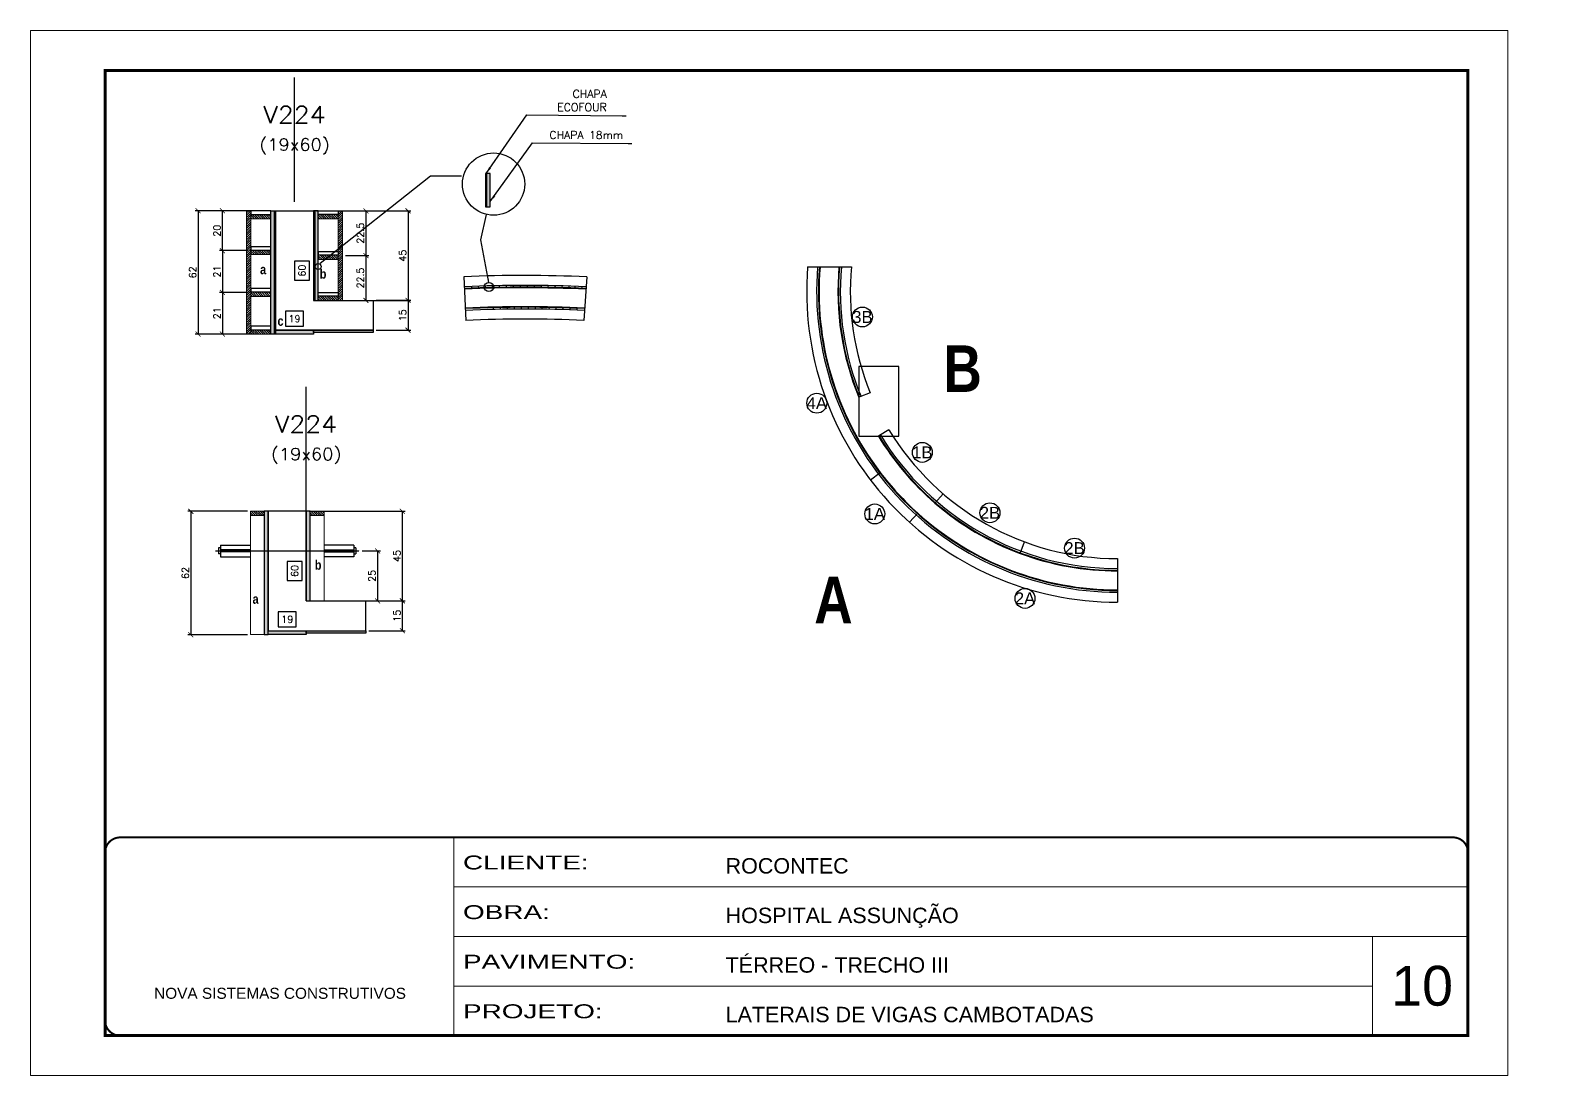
# Model space of a CAD drawing. Extents: x 2582 to 128055, y -26396 to 2611.
# Drawn here: x 4180 to 5715, y -1127 to -77 of the extents above; entities that cross this region are included whole.
import ezdxf
from ezdxf.enums import TextEntityAlignment as Align

# ---------------------------------------------------------------- set-up
doc = ezdxf.new("R2010")
doc.units = 0
doc.header["$PDMODE"] = 35
for name, pattern in [('CONTINUO', [0]), ('DASHED', [0.75, 0.5, -0.25]), ('HIDDEN', [0.375, 0.25, -0.125])]:
    doc.linetypes.add(name, pattern=pattern)
for name, color, linetype in [('220', 4, 'Continuous'), ('COTA', 241, 'Continuous'), ('Cota Seção (2x)', 4, 'Continuous'), ('detalhes', 4, 'Continuous'), ('Painéis', 200, 'Continuous'), ('Romaneio', 10, 'Continuous'), ('TENSOR', 3, 'Continuous'), ('Texto de Titulo', 7, 'Continuous'), ('Texto Qtd Sarr', 242, 'Continuous')]:
    doc.layers.add(name, color=color, linetype=linetype)
for name, color, linetype, lineweight in [('CARIMBO', 255, 'Continuous', 9), ('CONCRETO', 251, 'Continuous', 25), ('Folhas', 255, 'Continuous', 9), ('Hachura', 251, 'Continuous', 9), ('Madeira', 126, 'Continuous', 18), ('SARRAFO DE PRESSAO', 251, 'DASHED', 9), ('Texto Seção', 7, 'Continuous', 15)]:
    doc.layers.add(name, color=color, linetype=linetype, lineweight=lineweight)
doc.styles.add('ARIAL', font='arial.ttf')
doc.styles.add('COTA TECNICA', font='techl___.ttf', dxfattribs={"height": 10})
doc.styles.add('Romans', font='romans.shx')
doc.styles.add('TECNICA', font='techb___.ttf', dxfattribs={"height": 10})
doc.styles.add('Tecnologia', font='')
doc.styles.get('Tecnologia').set_extended_font_data('Forgotten Futurist')
doc.dimstyles.new('Cota Seção (2x)', dxfattribs={"dimtxt": 7, "dimasz": 5, "dimexe": 3, "dimexo": 3, "dimgap": 2, "dimtad": 3, "dimdec": 1, "dimlfac": 0.5, "dimzin": 12, "dimdsep": 46, "dimtxsty": 'Romans', "dimblk": 'ARCHTICK', "dimcen": 0, "dimclrd": 4, "dimclre": 4, "dimclrt": 1, "dimadec": 1, "dimazin": 3, "dimtfac": 1, "dimtdec": 1, "dimtmove": 0, "dimatfit": 3, "dimldrblk": 'OBLIQUE', "dimfxl": 1, "dimtolj": 1, "dimtzin": 12, "dimarcsym": 0})
doc.dimstyles.new('Cota Seção interna', dxfattribs={"dimtxt": 7, "dimasz": 6, "dimexe": 0.18, "dimexo": 2, "dimgap": -4, "dimtad": 3, "dimdec": 1, "dimlfac": 0.5, "dimzin": 12, "dimdsep": 46, "dimtxsty": 'Romans', "dimblk": 'ARCHTICK', "dimcen": 0.09, "dimse1": 1, "dimse2": 1, "dimsd1": 1, "dimsd2": 1, "dimclrd": 180, "dimclre": 5, "dimclrt": 1, "dimadec": 0, "dimazin": 3, "dimtfac": 1, "dimtdec": 1, "dimtofl": 0, "dimtmove": 0, "dimatfit": 3, "dimldrblk": 'ARCHTICK', "dimfxl": 1, "dimtolj": 1, "dimtzin": 0, "dimarcsym": 0})
doc.dimstyles.new('PAINEL', dxfattribs={"dimtxt": 10, "dimasz": 3, "dimexe": 3, "dimexo": 3, "dimgap": 3, "dimtad": 1, "dimdec": 1, "dimzin": 12, "dimdsep": 46, "dimtxsty": 'COTA TECNICA', "dimblk1": 'OBLIQUE', "dimblk2": 'OBLIQUE', "dimsah": 1, "dimcen": 0.9, "dimclrd": 4, "dimclre": 4, "dimclrt": 240, "dimadec": 1, "dimazin": 3, "dimtfac": 1, "dimtdec": 1, "dimtmove": 0, "dimatfit": 3, "dimfxl": 1, "dimtolj": 1, "dimtzin": 12, "dimarcsym": 0})

# ---------------------------------------------------------------- blocks, each defined once
blk = doc.blocks.new('9999999999')
at = {"color": 30, "linetype": 'CONTINUO'}
for p, q in [((98564.6, 34230.2), (98564.6, 34429.4)), ((98564.6, 34379.6), (99584, 34379.6)), ((98564.6, 34329.8), (99488, 34329.8)), ((99584, 34329.8), (99488, 34329.8)), ((99488, 34329.8), (99488, 34230.2)), ((98564.6, 34280), (99488, 34280))]:
    blk.add_line(p, q, dxfattribs=at)
at = {"color": 30, "linetype": 'CONTINUO', "const_width": 2}
blk.add_lwpolyline([(99584, 34230.2), (99584, 34414.4, 0.414214), (99569, 34429.4), (98229, 34429.4, 0.414214), (98214, 34414.4), (98214, 34245.2, 0.414214), (98229, 34230.2), (99584, 34230.2)], format="xyb", dxfattribs=at)
at = {"layer": 'Folhas'}
blk.add_lwpolyline([(98139, 34190.2), (99624, 34190.2), (99624, 35240.2), (98139, 35240.2)], close=True, dxfattribs=at)
at = {"layer": 'Folhas', "color": 30, "const_width": 3}
blk.add_lwpolyline([(98214, 34230.2), (99584, 34230.2), (99584, 35200.2), (98214, 35200.2)], close=True, dxfattribs=at)
at = {"color": 7, "linetype": 'Continuous', "ltscale": 5, "style": 'ARIAL'}
for s, height, p in [('ROCONTEC', 15.48, (98837.7, 34393.1)), ('HOSPITAL ASSUNÇÃO', 15.483, (98837.7, 34343.3)), ('TÉRREO - TRECHO III', 15.483, (98837.7, 34293.5)), ('NOVA SISTEMAS CONSTRUTIVOS', 11.059, (98263.2, 34267.2)), ('LATERAIS DE VIGAS CAMBOTADAS', 15.483, (98837.7, 34243.7))]:
    blk.add_text(s, height=height, dxfattribs=at).set_placement(p)
at = {"layer": 'Folhas', "color": 7, "style": 'Tecnologia', "width": 1.5}
for s, p in [('CLIENTE:', (98573.7, 34397.2)), ('OBRA:', (98573.7, 34347.3)), ('PAVIMENTO:', (98573.7, 34297.5)), ('PROJETO:', (98573.7, 34247.7))]:
    blk.add_text(s, height=14, dxfattribs=at).set_placement(p)
blk = doc.blocks.new('titulo1')
at = {"layer": 'Defpoints', "color": 252, "linetype": 'HIDDEN', "ltscale": 2}
blk.add_line((0, 0), (0, 125), dxfattribs=at)
at = {"layer": 'Defpoints', "style": 'Romans', "oblique": 15}
blk.add_attdef('FOLHA', text='', height=10, dxfattribs=at).set_placement((0, 15.6), align=Align.MIDDLE_CENTER)
at = {"layer": 'Texto Qtd Sarr', "color": 3, "style": 'Romans', "oblique": 15}
for tag, height, p in [('TITULO', 17, (0, 71.4)), ('SEÇÃO', 12, (0, 41.5))]:
    blk.add_attdef(tag, text='', height=height, dxfattribs=at).set_placement(p, align=Align.MIDDLE_CENTER)
blk = doc.blocks.new('_Oblique')
at = {"color": 0, "linetype": 'ByBlock', "lineweight": -2}
blk.add_line((-0.5, -0.5), (0.5, 0.5), dxfattribs=at)
blk = doc.blocks.new('_ArchTick')
at = {"color": 0, "linetype": 'ByBlock', "const_width": 0.15}
blk.add_lwpolyline([(-0.5, -0.5), (0.5, 0.5)], dxfattribs=at)
blk = doc.blocks.new('*D66')
at = {"layer": 'COTA', "color": 4, "lineweight": -2, "transparency": 16777216}
for p, q in [((4520.2, -650.4), (4556.9, -650.4)), ((4553.9, -680.4), (4553.9, -650.4)), ((4520.2, -680.4), (4556.9, -680.4))]:
    blk.add_line(p, q, dxfattribs=at)
at = {"layer": 'Defpoints', "color": 0, "transparency": 16777216}
for p in [(4517.2, -650.4), (4553.9, -650.4), (4517.2, -680.4)]:
    blk.add_point(p, dxfattribs=at)
at = {"layer": 'COTA', "color": 4, "lineweight": -2, "transparency": 16777216, "xscale": 5, "yscale": 5, "zscale": 5}
for p, rotation in [((4553.9, -650.4), 90), ((4553.9, -680.4), 270)]:
    blk.add_blockref('_ArchTick', p, dxfattribs=dict(at, rotation=rotation))
at = {"layer": 'COTA', "color": 1, "transparency": 16777216, "insert": (4548.4, -665.4), "char_height": 7, "attachment_point": 5, "rotation": 90, "style": 'Romans'}
blk.add_mtext('\\A1;15', dxfattribs=at)
blk = doc.blocks.new('*D67')
at = {"layer": 'COTA', "color": 4, "lineweight": -2, "transparency": 16777216}
for p, q in [((4460.2, -560.4), (4556.9, -560.4)), ((4553.9, -650.4), (4553.9, -560.4)), ((4520.2, -650.4), (4556.9, -650.4))]:
    blk.add_line(p, q, dxfattribs=at)
at = {"layer": 'Defpoints', "color": 0, "transparency": 16777216}
for p in [(4457.2, -560.4), (4553.9, -560.4), (4517.2, -650.4)]:
    blk.add_point(p, dxfattribs=at)
at = {"layer": 'COTA', "color": 4, "lineweight": -2, "transparency": 16777216, "xscale": 5, "yscale": 5, "zscale": 5}
for p, rotation in [((4553.9, -560.4), 90), ((4553.9, -650.4), 270)]:
    blk.add_blockref('_ArchTick', p, dxfattribs=dict(at, rotation=rotation))
at = {"layer": 'COTA', "color": 1, "transparency": 16777216, "insert": (4548.4, -605.4), "char_height": 7, "attachment_point": 5, "rotation": 90, "style": 'Romans'}
blk.add_mtext('\\A1;45', dxfattribs=at)
blk = doc.blocks.new('*D68')
at = {"layer": 'Cota Seção (2x)', "color": 180, "lineweight": -2, "transparency": 16777216}
for p, q in [((4453.2, -610.9), (4438.2, -610.9)), ((4438.2, -610.9), (4438.2, -629.9)), ((4453.2, -629.9), (4453.2, -610.9)), ((4438.2, -629.9), (4453.2, -629.9))]:
    blk.add_line(p, q, dxfattribs=at)
at = {"layer": 'Defpoints', "color": 0, "transparency": 16777216}
for p in [(4457.2, -560.4), (4457.2, -560.4), (4457.2, -680.4)]:
    blk.add_point(p, dxfattribs=at)
at = {"layer": 'Cota Seção (2x)', "color": 1, "transparency": 16777216, "insert": (4445.7, -620.4), "char_height": 7, "attachment_point": 5, "rotation": 90, "style": 'Romans'}
blk.add_mtext('\\A1;60', dxfattribs=at)
blk = doc.blocks.new('*D69')
at = {"layer": 'Cota Seção (2x)', "color": 180, "lineweight": -2, "transparency": 16777216}
for p, q in [((4447.2, -661.4), (4429.2, -661.4)), ((4429.2, -661.4), (4429.2, -676.4)), ((4447.2, -676.4), (4447.2, -661.4)), ((4429.2, -676.4), (4447.2, -676.4))]:
    blk.add_line(p, q, dxfattribs=at)
at = {"layer": 'Defpoints', "color": 0, "transparency": 16777216}
for p in [(4419.2, -684.4), (4457.2, -680.4), (4457.2, -688.4)]:
    blk.add_point(p, dxfattribs=at)
at = {"layer": 'Cota Seção (2x)', "color": 1, "transparency": 16777216, "insert": (4438.2, -668.9), "char_height": 7, "attachment_point": 5, "style": 'Romans'}
blk.add_mtext('\\A1;19', dxfattribs=at)
blk = doc.blocks.new('*D71')
at = {"layer": 'COTA', "color": 4, "lineweight": -2, "transparency": 16777216}
for p, q in [((4398.2, -560.4), (4338.2, -560.4)), ((4341.2, -560.4), (4341.2, -684.4)), ((4398.2, -684.4), (4338.2, -684.4))]:
    blk.add_line(p, q, dxfattribs=at)
at = {"layer": 'Defpoints', "color": 0, "transparency": 16777216}
for p in [(4401.2, -560.4), (4341.2, -684.4), (4401.2, -684.4)]:
    blk.add_point(p, dxfattribs=at)
at = {"layer": 'COTA', "color": 4, "lineweight": -2, "transparency": 16777216, "xscale": 5, "yscale": 5, "zscale": 5}
for p, rotation in [((4341.2, -560.4), 90), ((4341.2, -684.4), 270)]:
    blk.add_blockref('_ArchTick', p, dxfattribs=dict(at, rotation=rotation))
at = {"layer": 'COTA', "color": 1, "transparency": 16777216, "insert": (4335.7, -622.4), "char_height": 7, "attachment_point": 5, "rotation": 90, "style": 'Romans'}
blk.add_mtext('\\A1;62', dxfattribs=at)
blk = doc.blocks.new('*D70')
at = {"layer": 'COTA', "color": 4, "lineweight": -2, "transparency": 16777216}
for p, q in [((4513.5, -600.3), (4532, -600.3)), ((4529, -600.3), (4529, -650.4)), ((4513.5, -650.4), (4532, -650.4))]:
    blk.add_line(p, q, dxfattribs=at)
at = {"layer": 'Defpoints', "color": 0, "transparency": 16777216}
for p in [(4510.5, -600.3), (4510.5, -650.4), (4529, -650.4)]:
    blk.add_point(p, dxfattribs=at)
at = {"layer": 'COTA', "color": 4, "lineweight": -2, "transparency": 16777216, "xscale": 5, "yscale": 5, "zscale": 5}
for p, rotation in [((4529, -600.3), 90), ((4529, -650.4), 270)]:
    blk.add_blockref('_ArchTick', p, dxfattribs=dict(at, rotation=rotation))
at = {"layer": 'COTA', "color": 1, "transparency": 16777216, "insert": (4523.5, -625.3), "char_height": 7, "attachment_point": 5, "rotation": 90, "style": 'Romans'}
blk.add_mtext('\\A1;25', dxfattribs=at)
blk = doc.blocks.new('*D72')
at = {"layer": 'COTA', "color": 4, "lineweight": -2, "transparency": 16777216}
for p, q in [((4405.5, -258.4), (4345.5, -258.4)), ((4348.5, -258.4), (4348.5, -382.4)), ((4405.5, -382.4), (4345.5, -382.4))]:
    blk.add_line(p, q, dxfattribs=at)
at = {"layer": 'Defpoints', "color": 0, "transparency": 16777216}
for p in [(4408.5, -258.4), (4348.5, -382.4), (4408.5, -382.4)]:
    blk.add_point(p, dxfattribs=at)
at = {"layer": 'COTA', "color": 4, "lineweight": -2, "transparency": 16777216, "xscale": 5, "yscale": 5, "zscale": 5}
for p, rotation in [((4348.5, -258.4), 90), ((4348.5, -382.4), 270)]:
    blk.add_blockref('_ArchTick', p, dxfattribs=dict(at, rotation=rotation))
at = {"layer": 'COTA', "color": 1, "transparency": 16777216, "insert": (4343, -320.4), "char_height": 7, "attachment_point": 5, "rotation": 90, "style": 'Romans'}
blk.add_mtext('\\A1;62', dxfattribs=at)
blk = doc.blocks.new('*D73')
at = {"layer": 'COTA', "color": 4, "lineweight": -2, "transparency": 16777216}
for p, q in [((4398.7, -258.4), (4370, -258.4)), ((4373, -298.5), (4373, -258.4)), ((4398.7, -298.5), (4370, -298.5))]:
    blk.add_line(p, q, dxfattribs=at)
at = {"layer": 'Defpoints', "color": 0, "transparency": 16777216}
for p in [(4373, -258.4), (4401.7, -258.4), (4401.7, -298.5)]:
    blk.add_point(p, dxfattribs=at)
at = {"layer": 'COTA', "color": 4, "lineweight": -2, "transparency": 16777216, "xscale": 5, "yscale": 5, "zscale": 5}
for p, rotation in [((4373, -258.4), 90), ((4373, -298.5), 270)]:
    blk.add_blockref('_ArchTick', p, dxfattribs=dict(at, rotation=rotation))
at = {"layer": 'COTA', "color": 1, "transparency": 16777216, "insert": (4367.5, -278.5), "char_height": 7, "attachment_point": 5, "rotation": 90, "style": 'Romans'}
blk.add_mtext('\\A1;20', dxfattribs=at)
blk = doc.blocks.new('*D74')
at = {"layer": 'COTA', "color": 4, "lineweight": -2, "transparency": 16777216}
for p, q in [((4492.4, -258.5), (4520.3, -258.5)), ((4517.3, -258.5), (4517.3, -303.5)), ((4496.8, -303.5), (4520.3, -303.5))]:
    blk.add_line(p, q, dxfattribs=at)
at = {"layer": 'Defpoints', "color": 0, "transparency": 16777216}
for p in [(4489.4, -258.5), (4493.8, -303.5), (4517.3, -303.5)]:
    blk.add_point(p, dxfattribs=at)
at = {"layer": 'COTA', "color": 4, "lineweight": -2, "transparency": 16777216, "xscale": 5, "yscale": 5, "zscale": 5}
for p, rotation in [((4517.3, -258.5), 90), ((4517.3, -303.5), 270)]:
    blk.add_blockref('_ArchTick', p, dxfattribs=dict(at, rotation=rotation))
at = {"layer": 'COTA', "color": 1, "transparency": 16777216, "insert": (4511.8, -281), "char_height": 7, "attachment_point": 5, "rotation": 90, "style": 'Romans'}
blk.add_mtext('\\A1;22.5', dxfattribs=at)
blk = doc.blocks.new('*D75')
at = {"layer": 'COTA', "color": 4, "lineweight": -2, "transparency": 16777216}
for p, q in [((4496.8, -303.5), (4520.3, -303.5)), ((4517.3, -303.5), (4517.3, -348.5)), ((4492.4, -348.5), (4520.3, -348.5))]:
    blk.add_line(p, q, dxfattribs=at)
at = {"layer": 'Defpoints', "color": 0, "transparency": 16777216}
for p in [(4493.8, -303.5), (4489.4, -348.5), (4517.3, -348.5)]:
    blk.add_point(p, dxfattribs=at)
at = {"layer": 'COTA', "color": 4, "lineweight": -2, "transparency": 16777216, "xscale": 5, "yscale": 5, "zscale": 5}
for p, rotation in [((4517.3, -303.5), 90), ((4517.3, -348.5), 270)]:
    blk.add_blockref('_ArchTick', p, dxfattribs=dict(at, rotation=rotation))
at = {"layer": 'COTA', "color": 1, "transparency": 16777216, "insert": (4511.8, -326), "char_height": 7, "attachment_point": 5, "rotation": 90, "style": 'Romans'}
blk.add_mtext('\\A1;22.5', dxfattribs=at)
blk = doc.blocks.new('*D76')
at = {"layer": 'COTA', "color": 4, "lineweight": -2, "transparency": 16777216}
for p, q in [((4398.7, -298.5), (4370, -298.5)), ((4373, -298.5), (4373, -340.4)), ((4398.7, -340.4), (4370, -340.4))]:
    blk.add_line(p, q, dxfattribs=at)
at = {"layer": 'Defpoints', "color": 0, "transparency": 16777216}
for p in [(4401.7, -298.5), (4373, -340.4), (4401.7, -340.4)]:
    blk.add_point(p, dxfattribs=at)
at = {"layer": 'COTA', "color": 4, "lineweight": -2, "transparency": 16777216, "xscale": 5, "yscale": 5, "zscale": 5}
for p, rotation in [((4373, -298.5), 90), ((4373, -340.4), 270)]:
    blk.add_blockref('_ArchTick', p, dxfattribs=dict(at, rotation=rotation))
at = {"layer": 'COTA', "color": 1, "transparency": 16777216, "insert": (4367.5, -319.5), "char_height": 7, "attachment_point": 5, "rotation": 90, "style": 'Romans'}
blk.add_mtext('\\A1;21', dxfattribs=at)
blk = doc.blocks.new('*D77')
at = {"layer": 'COTA', "color": 4, "lineweight": -2, "transparency": 16777216}
for p, q in [((4398.7, -340.4), (4370, -340.4)), ((4373, -340.4), (4373, -382.4)), ((4398.7, -382.4), (4370, -382.4))]:
    blk.add_line(p, q, dxfattribs=at)
at = {"layer": 'Defpoints', "color": 0, "transparency": 16777216}
for p in [(4401.7, -340.4), (4373, -382.4), (4401.7, -382.4)]:
    blk.add_point(p, dxfattribs=at)
at = {"layer": 'COTA', "color": 4, "lineweight": -2, "transparency": 16777216, "xscale": 5, "yscale": 5, "zscale": 5}
for p, rotation in [((4373, -340.4), 90), ((4373, -382.4), 270)]:
    blk.add_blockref('_ArchTick', p, dxfattribs=dict(at, rotation=rotation))
at = {"layer": 'COTA', "color": 1, "transparency": 16777216, "insert": (4367.5, -361.4), "char_height": 7, "attachment_point": 5, "rotation": 90, "style": 'Romans'}
blk.add_mtext('\\A1;21', dxfattribs=at)
blk = doc.blocks.new('*D78')
at = {"layer": 'COTA', "color": 4, "lineweight": -2, "transparency": 16777216}
blk.add_line((4467.6, -258.5), (4562.6, -258.5), dxfattribs=at)
at = {"layer": 'COTA', "color": 4, "linetype": 'ByBlock', "lineweight": -2, "transparency": 16777216}
for p, q in [((4559.6, -258.5), (4559.6, -348.5)), ((4467.6, -348.5), (4562.6, -348.5))]:
    blk.add_line(p, q, dxfattribs=at)
at = {"layer": 'Defpoints', "color": 0, "linetype": 'ByBlock', "transparency": 16777216}
for p in [(4464.6, -258.5), (4464.6, -348.5), (4559.6, -348.5)]:
    blk.add_point(p, dxfattribs=at)
at = {"layer": 'COTA', "color": 4, "linetype": 'ByBlock', "lineweight": -2, "transparency": 16777216, "xscale": 5, "yscale": 5, "zscale": 5}
for p, rotation in [((4559.6, -258.5), 90), ((4559.6, -348.5), 270)]:
    blk.add_blockref('_ArchTick', p, dxfattribs=dict(at, rotation=rotation))
at = {"layer": 'COTA', "color": 1, "linetype": 'ByBlock', "transparency": 16777216, "insert": (4554.1, -303.5), "char_height": 7, "attachment_point": 5, "rotation": 90, "style": 'Romans'}
blk.add_mtext('\\A1;45', dxfattribs=at)
blk = doc.blocks.new('*D79')
at = {"layer": 'Cota Seção (2x)', "color": 180, "lineweight": -2, "transparency": 16777216}
for p, q in [((66284.3, -359.4), (66235.3, -359.4)), ((66235.3, -359.4), (66235.3, -374.4)), ((66284.3, -374.4), (66284.3, -359.4)), ((66235.3, -374.4), (66284.3, -374.4))]:
    blk.add_line(p, q, dxfattribs=at)
at = {"layer": 'Defpoints', "color": 0, "transparency": 16777216}
for p in [(4464.5, -378.4), (4464.5, -378.4), (128055, -378.4)]:
    blk.add_point(p, dxfattribs=at)
at = {"layer": 'Cota Seção (2x)', "color": 1, "transparency": 16777216, "insert": (66259.8, -366.9), "char_height": 7, "attachment_point": 5, "style": 'Romans'}
blk.add_mtext('\\A1;61795.3', dxfattribs=at)
blk = doc.blocks.new('*D80')
at = {"layer": 'COTA', "color": 4, "lineweight": -2, "transparency": 16777216}
for p, q in [((4527.5, -348.4), (4562.6, -348.4)), ((4559.6, -348.4), (4559.6, -378.4)), ((4527.5, -378.4), (4562.6, -378.4))]:
    blk.add_line(p, q, dxfattribs=at)
at = {"layer": 'Defpoints', "color": 0, "transparency": 16777216}
for p in [(4524.5, -348.4), (4524.5, -378.4), (4559.6, -378.4)]:
    blk.add_point(p, dxfattribs=at)
at = {"layer": 'COTA', "color": 4, "lineweight": -2, "transparency": 16777216, "xscale": 5, "yscale": 5, "zscale": 5}
for p, rotation in [((4559.6, -348.4), 90), ((4559.6, -378.4), 270)]:
    blk.add_blockref('_ArchTick', p, dxfattribs=dict(at, rotation=rotation))
at = {"layer": 'COTA', "color": 1, "transparency": 16777216, "insert": (4554.1, -363.4), "char_height": 7, "attachment_point": 5, "rotation": 90, "style": 'Romans'}
blk.add_mtext('\\A1;15', dxfattribs=at)
blk = doc.blocks.new('*D85')
at = {"layer": 'Cota Seção (2x)', "color": 180, "lineweight": -2, "transparency": 16777216}
for p, q in [((4460.5, -309), (4445.5, -309)), ((4445.5, -309), (4445.5, -328)), ((4460.5, -328), (4460.5, -309)), ((4445.5, -328), (4460.5, -328))]:
    blk.add_line(p, q, dxfattribs=at)
at = {"layer": 'Defpoints', "color": 0, "transparency": 16777216}
for p in [(4464.6, -258.5), (4464.5, -378.4), (4464.6, -378.4)]:
    blk.add_point(p, dxfattribs=at)
at = {"layer": 'Cota Seção (2x)', "color": 1, "transparency": 16777216, "insert": (4453, -318.5), "char_height": 7, "attachment_point": 5, "rotation": 90, "style": 'Romans'}
blk.add_mtext('\\A1;60', dxfattribs=at)
blk = doc.blocks.new('*D86')
at = {"layer": 'Cota Seção (2x)', "color": 180, "lineweight": -2, "transparency": 16777216}
for p, q in [((4454.5, -359.4), (4436.5, -359.4)), ((4436.5, -359.4), (4436.5, -374.4)), ((4454.5, -374.4), (4454.5, -359.4)), ((4436.5, -374.4), (4454.5, -374.4))]:
    blk.add_line(p, q, dxfattribs=at)
at = {"layer": 'Defpoints', "color": 0, "transparency": 16777216}
for p in [(4426.5, -378.4), (4464.5, -378.4), (4464.5, -378.4)]:
    blk.add_point(p, dxfattribs=at)
at = {"layer": 'Cota Seção (2x)', "color": 1, "transparency": 16777216, "insert": (4445.5, -366.9), "char_height": 7, "attachment_point": 5, "style": 'Romans'}
blk.add_mtext('\\A1;19', dxfattribs=at)

msp = doc.modelspace()

# ---------------------------------------------------------------- hatches: boundary and pattern name
at = {"layer": 'Hachura'}
h = msp.add_hatch(color=256, dxfattribs=at)
h.dxf.hatch_style = 1
h.paths.add_polyline_path([(4642.24, -221.1), (4638.64, -221.1), (4638.64, -254.41), (4642.24, -254.41)])
h = msp.add_hatch(dxfattribs=at)
h.set_pattern_fill('ANSI31', color=256, scale=0.5, angle=180, style=0)
h.set_pattern_definition([(225, (-3745.1727, -23218.2634), (1.12253202, -1.12253202), [])])
h.paths.add_polyline_path([(4401.67, -258.45), (4397.27, -258.45), (4397.27, -382.45), (4401.67, -382.45)])
h = msp.add_hatch(color=256, dxfattribs=at)
h.dxf.hatch_style = 1
h.paths.add_polyline_path([(4421.68, -258.45), (4425.28, -258.45), (4425.28, -382.45), (4421.68, -382.45)])
h = msp.add_hatch(color=256, dxfattribs=at)
h.dxf.hatch_style = 1
h.paths.add_polyline_path([(4469.4, -258.48), (4465.8, -258.48), (4465.8, -348.48), (4469.4, -348.48)])
h = msp.add_hatch(dxfattribs=at)
h.set_pattern_fill('ANSI31', color=256, scale=0.5, angle=180, style=0)
h.set_pattern_definition([(225, (-3827.4448, -23219.3004), (1.12253202, -1.12253202), [])])
h.paths.add_polyline_path([(4493.8, -258.48), (4489.4, -258.48), (4489.4, -348.48), (4493.8, -348.48)])
h = msp.add_hatch(dxfattribs=at)
h.set_pattern_fill('ANSI31', color=256, scale=0.5, angle=270, style=0)
h.set_pattern_definition([(315, (27382.6913, -8496.089), (1.12253202, 1.12253202), [])])
h.paths.add_polyline_path([(4401.67, -266.45), (4401.67, -262.05), (4421.67, -262.05), (4421.67, -266.45)])
h = msp.add_hatch(dxfattribs=at)
h.set_pattern_fill('ANSI31', color=256, scale=0.5, angle=270, style=0)
h.set_pattern_definition([(315, (27392.417, -8496.126), (1.12253202, 1.12253202), [])])
h.paths.add_polyline_path([(4489.4, -266.48), (4489.4, -262.08), (4469.4, -262.08), (4469.4, -266.48)])
h = msp.add_hatch(dxfattribs=at)
h.set_pattern_fill('ANSI31', color=256, scale=0.5, angle=270, style=0)
h.set_pattern_definition([(315, (27382.6913, -8532.1452), (1.12253202, 1.12253202), [])])
h.paths.add_polyline_path([(4401.67, -302.5), (4401.67, -298.1), (4421.67, -298.1), (4421.67, -302.5)])
h = msp.add_hatch(dxfattribs=at)
h.set_pattern_fill('ANSI31', color=256, scale=0.5, angle=270, style=0)
h.set_pattern_definition([(315, (27392.417, -8537.126), (1.12253202, 1.12253202), [])])
h.paths.add_polyline_path([(4489.4, -307.48), (4489.4, -303.08), (4469.4, -303.08), (4469.4, -307.48)])
h = msp.add_hatch(dxfattribs=at)
h.set_pattern_fill('ANSI31', color=256, scale=0.5, angle=270, style=0)
h.set_pattern_definition([(315, (27450.2892, -8574.0783), (1.12253202, 1.12253202), [])])
h.paths.add_polyline_path([(4421.67, -344.43), (4421.67, -340.03), (4401.67, -340.03), (4401.67, -344.43)])
h = msp.add_hatch(dxfattribs=at)
h.set_pattern_fill('ANSI31', color=256, scale=0.5, angle=270, style=0)
h.set_pattern_definition([(315, (27392.417, -8578.126), (1.12253202, 1.12253202), [])])
h.paths.add_polyline_path([(4489.4, -348.48), (4489.4, -344.08), (4469.4, -344.08), (4469.4, -348.48)])
h = msp.add_hatch(dxfattribs=at)
h.set_pattern_fill('ANSI31', color=256, scale=0.5, angle=270, style=0)
h.set_pattern_definition([(315, (27382.6913, -8612.089), (1.12253202, 1.12253202), [])])
h.paths.add_polyline_path([(4401.67, -382.45), (4401.67, -378.05), (4421.67, -378.05), (4421.67, -382.45)])
h = msp.add_hatch(color=256, dxfattribs=at)
h.dxf.hatch_style = 1
h.paths.add_polyline_path([(4426.48, -382.45), (4426.48, -378.45), (4464.47, -378.45), (4464.47, -382.45)])
h = msp.add_hatch(color=256, dxfattribs=at)
h.dxf.hatch_style = 1
h.paths.add_polyline_path([(4464.47, -380.85), (4464.47, -378.45), (4524.47, -378.45), (4524.47, -380.85)])
h = msp.add_hatch(dxfattribs=at)
h.set_pattern_fill('ANSI31', color=256, scale=0.5, angle=270, style=0)
h.set_pattern_definition([(315, (27306.976, -8868.0254), (1.12253202, 1.12253202), [])])
h.paths.add_polyline_path([(4401.16, -564.78), (4401.16, -560.38), (4415.16, -560.38), (4415.16, -564.78)])
h = msp.add_hatch(color=256, dxfattribs=at)
h.dxf.hatch_style = 1
h.paths.add_polyline_path([(4419.16, -560.38), (4415.16, -560.38), (4415.16, -684.38), (4419.16, -684.38)])
h = msp.add_hatch(color=256, dxfattribs=at)
h.dxf.hatch_style = 1
h.paths.add_polyline_path([(4461.16, -560.38), (4457.16, -560.38), (4457.16, -650.38), (4461.16, -650.38)])
h = msp.add_hatch(dxfattribs=at)
h.set_pattern_fill('ANSI31', color=256, scale=0.5, angle=270, style=0)
h.set_pattern_definition([(315, (27366.976, -8868.0254), (1.12253202, 1.12253202), [])])
h.paths.add_polyline_path([(4461.16, -564.78), (4461.16, -560.38), (4475.16, -560.38), (4475.16, -564.78)])
h = msp.add_hatch(color=256, dxfattribs=at)
h.dxf.hatch_style = 1
h.paths.add_polyline_path([(4419.16, -684.38), (4419.16, -680.38), (4457.16, -680.38), (4457.16, -684.38)])
h = msp.add_hatch(color=256, dxfattribs=at)
h.dxf.hatch_style = 1
h.paths.add_polyline_path([(4457.16, -682.78), (4457.16, -680.38), (4517.16, -680.38), (4517.16, -682.78)])

# ---------------------------------------------------------------- linework, layer by layer
at = {"ltscale": 3}
for p, q in [((4369.16, -597.3), (4369.16, -603.3)), ((4371.16, -597.3), (4369.16, -597.3)), ((4371.16, -594.3), (4371.16, -606.3)), ((4371.16, -594.3), (4401.16, -594.3)), ((4505.16, -594.3), (4475.16, -594.3)), ((4505.16, -594.3), (4505.16, -606.3)), ((4507.16, -597.3), (4505.16, -597.3)), ((4507.16, -597.3), (4507.16, -603.3)), ((4371.16, -603.3), (4369.16, -603.3)), ((4401.16, -599.3), (4371.16, -599.3)), ((4401.16, -601.3), (4371.16, -601.3)), ((4371.16, -606.3), (4401.16, -606.3)), ((4475.16, -599.3), (4505.16, -599.3)), ((4475.16, -601.3), (4505.16, -601.3)), ((4505.16, -606.3), (4475.16, -606.3)), ((4505.16, -603.3), (4507.16, -603.3))]:
    msp.add_line(p, q, dxfattribs=at)
at = {"layer": '220'}
msp.add_lwpolyline([(5012.88, -484.86), (5052.88, -484.86), (5052.88, -414.86), (5012.88, -414.86), (5012.88, -484.86)], dxfattribs=at)
at = {"layer": 'CONCRETO'}
for q in [(4457.16, -560.38), (4517.16, -650.38)]:
    msp.add_line((4457.16, -650.38), q, dxfattribs=at)
for points in [[(4524.48, -348.45), (4524.48, -378.45), (4464.48, -378.45), (4464.47, -378.45), (4426.47, -378.45), (4426.48, -258.45), (4464.6, -258.48), (4464.48, -348.45), (4524.48, -348.45)], [(4524.48, -348.45), (4524.48, -348.45)], [(4457.16, -560.38), (4457.16, -560.38), (4419.16, -560.38), (4419.16, -680.38), (4419.16, -680.38), (4419.16, -680.38), (4457.16, -680.38), (4517.16, -680.38), (4517.16, -650.38)]]:
    msp.add_lwpolyline(points, dxfattribs=at)
at = {"layer": 'Cota Seção (2x)', "color": 30, "true_color": 0xf26722}
for centre, radius in [((4645.65, -231.65), 31.28), ((4640.94, -335.02), 4.65)]:
    msp.add_circle(centre, radius, dxfattribs=at)
at = {"layer": 'Cota Seção (2x)', "color": 1}
msp.add_circle((4469.27, -314.45), 3.05, dxfattribs=at)
at = {"layer": 'Madeira'}
msp.add_line((4421.67, -340.03), (4421.67, -344.43), dxfattribs=at)
for points in [[(4401.67, -258.45), (4397.27, -258.45), (4397.27, -382.45), (4401.67, -382.45)], [(4493.8, -258.48), (4489.4, -258.48), (4489.4, -348.48), (4493.8, -348.48)], [(4401.67, -266.45), (4401.67, -262.05), (4421.67, -262.05), (4421.67, -266.45)], [(4489.4, -266.48), (4489.4, -262.08), (4469.4, -262.08), (4469.4, -266.48)], [(4401.67, -302.5), (4401.67, -298.1), (4421.67, -298.1), (4421.67, -302.5)], [(4489.4, -307.48), (4489.4, -303.08), (4469.4, -303.08), (4469.4, -307.48)], [(4421.67, -344.43), (4421.67, -340.03), (4401.67, -340.03), (4401.67, -344.43)], [(4489.4, -348.48), (4489.4, -344.08), (4469.4, -344.08), (4469.4, -348.48)], [(4401.67, -382.45), (4401.67, -378.05), (4421.67, -378.05), (4421.67, -382.45)], [(4401.16, -564.78), (4401.16, -560.38), (4415.16, -560.38), (4415.16, -564.78)], [(4401.16, -560.38), (4415.16, -560.38), (4415.16, -684.38), (4401.16, -684.38)], [(4461.16, -564.78), (4461.16, -560.38), (4475.16, -560.38), (4475.16, -564.78)], [(4461.16, -560.38), (4475.16, -560.38), (4475.16, -650.38), (4461.16, -650.38)]]:
    msp.add_lwpolyline(points, close=True, dxfattribs=at)
at = {"layer": 'Painéis', "linetype": 'ByBlock'}
for p, q in [((4421.67, -258.45), (4401.67, -258.45)), ((4401.67, -298.5), (4401.05, -298.5)), ((4401.67, -294.5), (4401.67, -298.5))]:
    msp.add_line(p, q, dxfattribs=at)
at = {"layer": 'Painéis'}
for p, q in [((4469.4, -299.48), (4469.4, -307.48)), ((4961.34, -314.86), (4992.85, -314.86)), ((4992.85, -314.86), (5005.3, -314.86)), ((4615.86, -324.79), (4617.79, -368.55)), ((4623.29, -334.49), (4623.37, -336.29)), ((4630.29, -334.24), (4630.37, -336.04)), ((4637.28, -334.02), (4637.36, -335.82)), ((4644.28, -333.83), (4644.36, -335.63)), ((4651.28, -333.68), (4651.36, -335.48)), ((4658.28, -333.57), (4658.36, -335.37)), ((4665.29, -333.49), (4665.37, -335.29)), ((4672.29, -333.45), (4672.37, -335.25)), ((4679.3, -333.44), (4679.38, -335.24)), ((4686.31, -333.47), (4686.39, -335.27)), ((4693.32, -333.54), (4693.4, -335.34)), ((4700.33, -333.64), (4700.41, -335.44)), ((4707.34, -333.77), (4707.42, -335.58)), ((4714.36, -333.95), (4714.44, -335.75)), ((4721.37, -334.15), (4721.45, -335.96)), ((4727.26, -334.36), (4726.95, -336.15)), ((4734.31, -334.63), (4734.01, -336.42)), ((4739.27, -324.84), (4736.41, -368.55)), ((4645.25, -355.82), (4645.33, -357.61)), ((4652.25, -355.67), (4652.33, -357.47)), ((4659.26, -355.56), (4659.34, -357.36)), ((4666.26, -355.48), (4666.34, -357.28)), ((4673.27, -355.45), (4673.35, -357.25)), ((4680.27, -355.45), (4680.35, -357.25)), ((4687.28, -355.48), (4687.36, -357.28)), ((4694.29, -355.55), (4694.37, -357.35)), ((4701.3, -355.66), (4701.38, -357.46)), ((4708.32, -355.8), (4708.4, -357.6)), ((4715.33, -355.98), (4715.41, -357.78)), ((4722.35, -356.2), (4722.43, -358)), ((4729.36, -356.45), (4729.28, -358.25)), ((5024.26, -441.25), (5013.89, -445.5)), ((5013.89, -445.5), (5012.78, -445.95)), ((5033.51, -484.24), (5032.48, -484.86)), ((5043.09, -478.44), (5033.51, -484.24)), ((5024.38, -528.81), (5034.24, -521.3)), ((5097.44, -542.75), (5089.35, -552.14)), ((5063.67, -571.46), (5071.98, -562.25)), ((5174.98, -602.76), (5179.3, -591.13)), ((5272.88, -607.96), (5272.88, -620.36)), ((5272.88, -620.36), (5272.72, -651.76))]:
    msp.add_line(p, q, dxfattribs=at)
for points in [[(4638.64, -221.1), (4637.44, -221.1), (4637.44, -254.41), (4638.64, -254.41)], [(4642.24, -221.1), (4638.64, -221.1), (4638.64, -254.41), (4642.24, -254.41)], [(4421.68, -258.45), (4425.28, -258.45), (4425.28, -382.45), (4421.68, -382.45)], [(4425.28, -258.45), (4426.48, -258.45), (4426.48, -382.45), (4425.28, -382.45)], [(4465.8, -258.48), (4464.6, -258.48), (4464.6, -348.48), (4465.8, -348.48)], [(4469.4, -258.48), (4465.8, -258.48), (4465.8, -348.48), (4469.4, -348.48)], [(4426.48, -382.45), (4426.48, -378.45), (4464.47, -378.45), (4464.47, -382.45)], [(4464.47, -380.85), (4464.47, -378.45), (4524.47, -378.45), (4524.47, -380.85)], [(4419.16, -560.38), (4415.16, -560.38), (4415.16, -684.38), (4419.16, -684.38)], [(4461.16, -560.38), (4457.16, -560.38), (4457.16, -650.38), (4461.16, -650.38)], [(4419.16, -684.38), (4419.16, -680.38), (4457.16, -680.38), (4457.16, -684.38)], [(4457.16, -682.78), (4457.16, -680.38), (4517.16, -680.38), (4517.16, -682.78)]]:
    msp.add_lwpolyline(points, close=True, dxfattribs=at)
at = {"layer": 'Painéis', "linetype": 'ByBlock'}
for points in [[(4401.67, -262.05), (4421.67, -262.05), (4421.67, -258.45), (4401.67, -258.45)], [(4489.4, -262.08), (4469.4, -262.08), (4469.4, -258.48), (4489.4, -258.48)], [(4401.67, -298.1), (4421.67, -298.1), (4421.67, -294.5), (4401.67, -294.5)], [(4489.4, -303.08), (4469.4, -303.08), (4469.4, -299.48), (4489.4, -299.48)], [(4401.67, -340.03), (4421.67, -340.03), (4421.67, -336.43), (4401.67, -336.43)], [(4489.4, -344.08), (4469.4, -344.08), (4469.4, -340.48), (4489.4, -340.48)], [(4401.67, -378.05), (4421.67, -378.05), (4421.67, -374.45), (4401.67, -374.45)]]:
    msp.add_lwpolyline(points, close=True, dxfattribs=at)
at = {"layer": 'Painéis'}
for centre, radius, start, end in [((5272.78, -339.36), 312.4, 175.50195, 270), ((5272.78, -339.36), 302.4, 175.35289, 270), ((5272.78, -339.36), 300.6, 175.325, 270), ((5272.78, -339.36), 300, 175.31563, 217.33253), ((5272.78, -339.36), 281, 174.99811, 202.29136), ((5272.78, -339.36), 280.4, 174.98738, 202.29136), ((5272.78, -339.36), 278.6, 174.95491, 202.29136), ((5272.78, -339.36), 268.6, 174.76657, 202.29136), ((4677.1, -1709.84), 1386.4, 87.42964, 92.53173), ((4677.1, -1709.84), 1376.4, 87.4382, 92.53173), ((4677.1, -1709.84), 1374.6, 87.43975, 92.53173), ((4677.1, -1709.84), 1374, 87.44027, 92.53173), ((4677.1, -1709.84), 1355, 87.45691, 92.53173), ((4677.1, -1709.84), 1354.4, 87.45744, 92.53173), ((4677.1, -1709.84), 1352.6, 87.45904, 92.53173), ((4677.1, -1709.84), 1342.6, 87.46802, 92.53173), ((5272.88, -339.36), 281, 211.18437, 229.22009), ((5272.88, -339.36), 280.4, 211.18437, 270), ((5272.88, -339.36), 278.6, 211.18437, 270), ((5272.88, -339.36), 268.6, 211.18437, 270), ((5272.78, -339.36), 300, 217.33253, 227.9831), ((5272.88, -339.36), 281, 229.22009, 249.61004), ((5272.78, -339.36), 300, 227.9831, 270), ((5272.88, -339.36), 281, 249.61004, 270)]:
    msp.add_arc(centre, radius, start, end, dxfattribs=at)
at = {"layer": 'Romaneio', "color": 1, "linetype": 'ByBlock'}
for centre in [(5016.39, -365.13), (4970.57, -451.77), (5076.63, -501.24), (5144.6, -561.94), (5028.84, -563.08), (5229.66, -597.44), (5179.86, -647.95)]:
    msp.add_circle(centre, 10, dxfattribs=at)
at = {"layer": 'TENSOR', "linetype": 'HIDDEN', "ltscale": 0.5}
msp.add_line((4366.16, -600.3), (4510.46, -600.3), dxfattribs=at)

# ---------------------------------------------------------------- block references
at = {"layer": 'SARRAFO DE PRESSAO', "color": 6, "linetype": 'ByBlock'}
msp.add_blockref('9999999999', (-93958.84, -35317.53), dxfattribs=at)
at = {"layer": 'Texto Seção'}
ref = msp.add_blockref('titulo1', (4445.56, -249.44), dxfattribs=at)
ref.add_attrib('TITULO', 'V224', dxfattribs={"layer": 'Texto de Titulo', "color": 7, "height": 17, "style": 'Romans', "width": 1.1}).set_placement((4445.56, -161.94), align=Align.MIDDLE_CENTER)
ref.add_attrib('SEÇÃO', '(19x60)', dxfattribs={"layer": 'Texto de Titulo', "color": 7, "height": 12, "style": 'Romans', "width": 1.1}).set_placement((4445.56, -191.94), align=Align.MIDDLE_CENTER)
ref = msp.add_blockref('titulo1', (4457.16, -560.38), dxfattribs=at)
ref.add_attrib('TITULO', 'V224', dxfattribs={"layer": 'Texto de Titulo', "color": 7, "height": 17, "style": 'Romans', "width": 1.1}).set_placement((4457.16, -472.88), align=Align.MIDDLE_CENTER)
ref.add_attrib('SEÇÃO', '(19x60)', dxfattribs={"layer": 'Texto de Titulo', "color": 7, "height": 12, "style": 'Romans', "width": 1.1}).set_placement((4457.16, -502.88), align=Align.MIDDLE_CENTER)

# ---------------------------------------------------------------- texts
at = {"color": 240, "char_height": 8, "attachment_point": 9, "style": 'Romans'}
for s, insert in [('\\A1;CHAPA  \\PECOFOUR', (4759.38, -158.33)), ('\\A1;CHAPA 18mm', (4775.88, -186.29))]:
    msp.add_mtext(s, dxfattribs=dict(at, insert=insert))
at = {"layer": 'CARIMBO', "style": 'ARIAL'}
msp.add_text('10', height=40, dxfattribs=at).set_placement((5547.99, -1057.18))
at = {"layer": 'detalhes', "style": 'TECNICA'}
for s, height, p in [('a', 9.6, (4410.87, -322.21)), ('b', 9.6, (4470.83, -326.64)), ('c', 9.6, (4428.39, -373.98)), ('B', 46.73, (5097.84, -440.44, 0)), ('b', 9.6, (4465.87, -619.12)), ('A', 46.73, (4967.94, -672.93, 0)), ('a', 9.6, (4403.33, -653.35))]:
    msp.add_text(s, height=height, dxfattribs=at).set_placement(p)
at = {"layer": 'Romaneio', "color": 255, "linetype": 'ByBlock', "style": 'ARIAL'}
for s, p in [('3B', (5016.39, -365.13)), ('4A', (4970.57, -451.77)), ('1B', (5076.63, -501.24)), ('1A', (5028.84, -563.08)), ('2B', (5144.6, -561.94)), ('2B', (5229.66, -597.44)), ('2A', (5179.86, -647.95))]:
    msp.add_text(s, height=12, dxfattribs=at).set_placement(p, align=Align.MIDDLE_CENTER)

# ---------------------------------------------------------------- dimensions: what is measured, and where the dimension line sits
at = {"layer": 'COTA'}
for base, p1, p2, picture, middle in [((4348.5, -382.45), (4408.47, -258.45), (4408.47, -382.45), '*D72', (4343, -320.45)), ((4373.02, -258.45), (4401.67, -298.5), (4401.67, -258.45), '*D73', (4367.52, -278.47)), ((4517.32, -303.48), (4489.4, -258.48), (4493.8, -303.48), '*D74', (4511.82, -280.98)), ((4373.02, -340.43), (4401.67, -298.5), (4401.67, -340.43), '*D76', (4367.52, -319.47)), ((4517.32, -348.48), (4493.8, -303.48), (4489.4, -348.48), '*D75', (4511.82, -325.98)), ((4373.02, -382.45), (4401.67, -340.43), (4401.67, -382.45), '*D77', (4367.52, -361.44)), ((4559.57, -378.45), (4524.48, -348.45), (4524.48, -378.45), '*D80', (4554.07, -363.45)), ((4341.18, -684.38), (4401.16, -560.38), (4401.16, -684.38), '*D71', (4335.68, -622.38)), ((4553.87, -560.38), (4517.16, -650.38), (4457.16, -560.38), '*D67', (4548.37, -605.38)), ((4529.01, -650.38), (4510.46, -600.3), (4510.46, -650.38), '*D70', (4523.51, -625.34)), ((4553.87, -650.38), (4517.16, -680.38), (4517.16, -650.38), '*D66', (4548.37, -665.38))]:
    dim = msp.add_linear_dim(base=base, p1=p1, p2=p2, angle=90, dimstyle='Cota Seção (2x)', dxfattribs=at)
    dim.commit()
    dim.dimension.update_dxf_attribs({"geometry": picture, "text_midpoint": middle})
at = {"layer": 'COTA', "linetype": 'ByBlock'}
dim = msp.add_linear_dim(base=(4559.57, -348.48), p1=(4464.6, -258.48), p2=(4464.6, -348.48), angle=90, dimstyle='Cota Seção (2x)', dxfattribs=at)
dim.commit()
dim.dimension.update_dxf_attribs({"geometry": '*D78', "text_midpoint": (4554.07, -303.48)})
at = {"layer": 'Cota Seção (2x)'}
for base, p1, p2, picture, middle in [((4464.48, -378.45), (4464.6, -258.48), (4464.6, -378.45), '*D85', (4452.98, -318.46)), ((4457.16, -560.38), (4457.16, -680.38), (4457.16, -560.38), '*D68', (4445.66, -620.38))]:
    dim = msp.add_linear_dim(base=base, p1=p1, p2=p2, angle=90, dimstyle='Cota Seção interna', dxfattribs=at)
    dim.commit()
    dim.dimension.update_dxf_attribs({"geometry": picture, "text_midpoint": middle})
for base, p1, picture, middle in [((4464.47, -378.44), (4426.48, -378.45), '*D86', (4445.47, -366.94)), ((4464.47, -378.45), (128055.05, -378.45), '*D79', (66259.76, -366.95))]:
    dim = msp.add_linear_dim(base=base, p1=p1, p2=(4464.47, -378.45), dimstyle='Cota Seção interna', dxfattribs=at)
    dim.commit()
    dim.dimension.update_dxf_attribs({"geometry": picture, "text_midpoint": middle})
dim = msp.add_linear_dim(base=(4457.16, -680.38), p1=(4419.16, -684.38), p2=(4457.16, -688.38), dimstyle='Cota Seção interna', dxfattribs=at)
dim.commit()
dim.dimension.update_dxf_attribs({"geometry": '*D69', "text_midpoint": (4438.16, -680.38), "dimtype": 160})

# ---------------------------------------------------------------- leaders
at = {"annotation_type": 0, "has_hookline": 1, "hookline_direction": 1, "horizontal_direction": (-1, 0, 0)}
for points in [[(4638.04, -221.1), (4679.11, -162.12), (4775.04, -162.98)], [(4642.24, -249.05), (4684.84, -190.08), (4780.77, -190.93)]]:
    msp.add_leader(points, dimstyle='PAINEL', override={"dimasz": 7}, dxfattribs=at)
at = {"layer": 'Painéis', "linetype": 'ByBlock'}
for points in [[(4471.21, -311.16), (4582.29, -223.38), (4613.46, -223.38)], [(4640.94, -330.37), (4632.79, -287.68), (4638.66, -262.13)]]:
    msp.add_leader(points, dimstyle='PAINEL', override={"dimgap": 3, "dimtad": 0}, dxfattribs=at)

doc.saveas('drawing.dxf')
